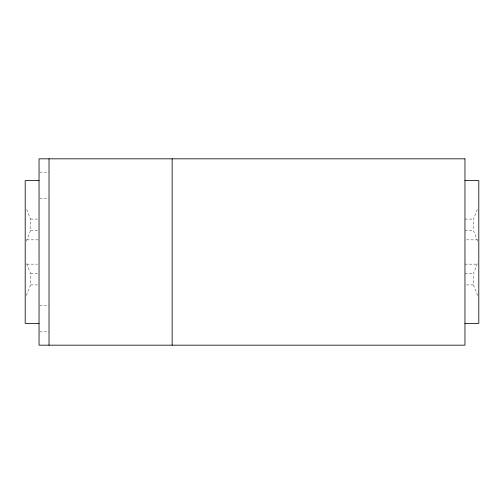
<?xml version="1.0" encoding="UTF-8"?>
<svg xmlns="http://www.w3.org/2000/svg" width="504" height="504" viewBox="0 0 504 504"><rect width="100%" height="100%" fill="white"/><g stroke="black" fill="none" stroke-linecap="round" stroke-linejoin="round"><path stroke-width="0.38" stroke-dasharray="2.52 1.89" d="M26.321 241.189L30.524 230.599L30.524 219.095L26.321 208.505M26.321 295.495L30.524 284.905L30.524 273.401L26.321 262.811M477.679 241.189L473.476 230.599L473.476 219.095L477.679 208.505M477.679 295.495L473.476 284.905L473.476 273.401L477.679 262.811M39.81 172.141L49.027 172.141M39.81 198.759L49.027 198.759M30.524 219.095L37.491 219.095M464.959 219.095L473.476 219.095M30.524 230.599L39.041 230.599M464.959 230.599L473.476 230.599M26.737 239.86L39.041 239.86M466.496 239.86L477.263 239.86M26.737 264.14L37.504 264.14M464.959 264.14L477.263 264.14M30.524 273.401L39.041 273.401M464.959 273.401L473.476 273.401M30.524 284.905L39.041 284.905M466.509 284.905L473.476 284.905M39.81 305.241L49.027 305.241M39.81 331.859L49.027 331.859"/><path stroke-width="0.76" d="M39.041 180.627L25.2 180.627L25.2 323.373L39.041 323.373M464.959 180.627L478.8 180.627L478.8 323.373L464.959 323.373M172.141 158.829L172.141 345.171M49.027 158.829L49.027 345.171M464.959 158.829L39.041 158.829L39.041 345.171L464.959 345.171L464.959 158.829"/></g></svg>
